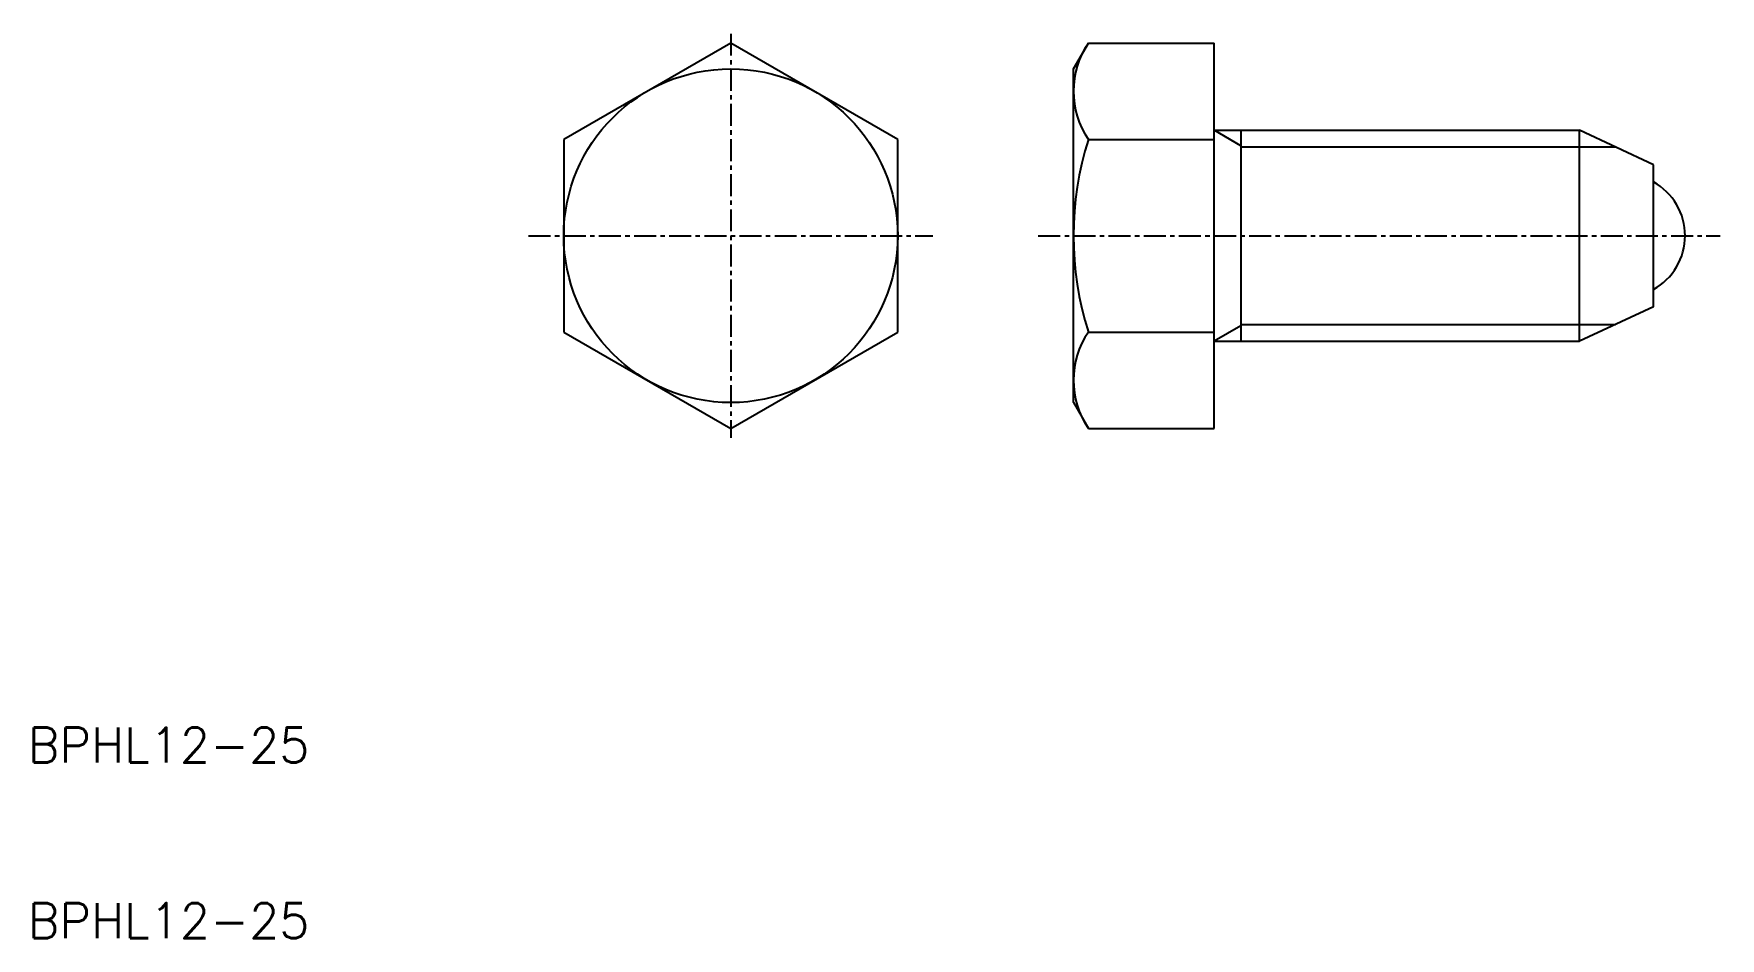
# Model space of a CAD drawing. Extents: x 10.3 to 106.3, y 10 to 61.5.
import ezdxf

# ---------------------------------------------------------------- set-up
doc = ezdxf.new("R2010")
doc.units = 0
doc.linetypes.add('CENTER', pattern=[2, 1.25, -0.25, 0.25, -0.25])
doc.layers.get('0').update_dxf_attribs({"linetype": 'CONTINUOUS'})
doc.layers.add('CENTER', color=1, linetype='CENTER')
doc.styles.get("Standard").update_dxf_attribs({"font": 'txt.shx'})

msp = doc.modelspace()

# ---------------------------------------------------------------- linework, layer by layer
at = {"color": 7, "linetype": 'CONTINUOUS'}
for p, q in [((50, 60.97), (40.5, 55.485)), ((59.5, 55.485), (50, 60.97)), ((69.5, 59.5), (70.349, 60.97)), ((70.349, 60.97), (77.5, 60.97)), ((77.5, 39.03), (77.5, 60.97)), ((69.5, 40.5), (69.5, 59.5)), ((77.5, 56), (98.3, 56)), ((78.578, 56), (78.578, 56)), ((79.016, 56), (79.016, 44)), ((92.281, 56), (92.281, 56)), ((102.5, 54.042), (98.3, 56)), ((98.3, 44), (98.3, 56)), ((40.5, 55.485), (40.5, 44.515)), ((59.5, 44.515), (59.5, 55.485)), ((70.349, 55.485), (77.5, 55.485)), ((102.5, 45.958), (102.5, 54.042)), ((102.5, 45.958), (98.3, 44)), ((40.5, 44.515), (50, 39.03)), ((50, 39.03), (59.5, 44.515)), ((70.349, 44.515), (77.5, 44.515)), ((77.5, 44), (98.3, 44)), ((69.5, 40.5), (70.349, 39.03)), ((70.349, 39.03), (77.5, 39.03))]:
    msp.add_line(p, q, dxfattribs=at)
at = {"color": 3, "linetype": 'CONTINUOUS'}
for p, q in [((79.016, 55.125), (77.5, 56)), ((79.016, 55.053), (100.331, 55.053)), ((79.016, 44.875), (77.5, 44)), ((79.016, 44.947), (100.331, 44.947))]:
    msp.add_line(p, q, dxfattribs=at)
at = {"color": 7, "linetype": 'CONTINUOUS'}
msp.add_circle((50, 50), 9.5, dxfattribs=at)
for centre, radius, start, end in [((74.356, 58.227), 4.856, 145.61576, 214.38422), ((87.652, 50), 18.152, 162.41206, 197.58795), ((100.8, 50), 3.5, 299.05928, 60.94072), ((74.356, 41.773), 4.856, 145.61578, 214.38424)]:
    msp.add_arc(centre, radius, start, end, dxfattribs=at)
at = {"layer": 'CENTER', "color": 1, "linetype": 'CENTER'}
for p, q in [((50, 61.5), (50, 38.5)), ((38.5, 50), (61.5, 50)), ((67.5, 50), (106.3, 50))]:
    msp.add_line(p, q, dxfattribs=at)

# ---------------------------------------------------------------- texts
at = {"color": 7, "linetype": 'CONTINUOUS'}
for p in [(10, 20), (10, 10)]:
    msp.add_text('BPHL12-25', height=2, dxfattribs=at).set_placement(p)

doc.saveas('drawing.dxf')
